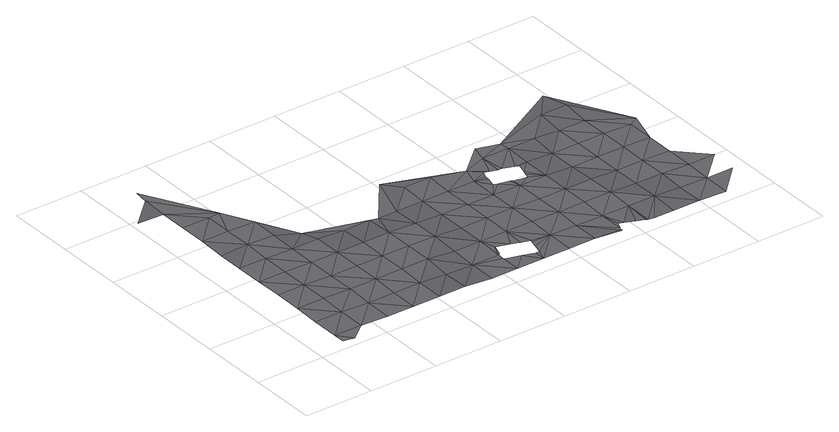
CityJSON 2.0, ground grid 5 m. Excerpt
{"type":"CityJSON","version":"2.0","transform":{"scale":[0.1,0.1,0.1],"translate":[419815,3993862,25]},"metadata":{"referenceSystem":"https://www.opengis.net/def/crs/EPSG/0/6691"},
"CityObjects":{
"road1":{"type":"Road","attributes":{"DmGeometricAttribute.dmCode":"2103","DmGeometricAttribute.geometryType":"E2","DmGeometricAttribute.mapLevel":"2500","DmGeometricAttribute.shapeType":"0","class":"1040","function":"1"},"geometry":[{"type":"MultiSurface","lod":"3","boundaries":[[[0,1,2]],[[3,4,2]],[[2,1,5]],[[5,3,2]],[[3,6,4]],[[7,8,6]],[[3,9,6]],[[7,10,8]],[[7,6,9]],[[5,11,3]],[[12,13,10]],[[7,14,10]],[[15,9,3]],[[5,16,11]],[[17,18,13]],[[12,17,13]],[[10,14,12]],[[7,9,15]],[[17,19,18]],[[3,11,15]],[[15,20,7]],[[7,21,14]],[[20,21,7]],[[11,16,22]],[[23,24,19]],[[17,25,19]],[[26,15,11]],[[27,28,29]],[[22,30,11]],[[12,14,21]],[[31,17,12]],[[24,23,28]],[[19,25,23]],[[20,15,26]],[[11,30,26]],[[12,21,31]],[[23,32,28]],[[31,33,17]],[[34,21,20]],[[26,35,20]],[[17,36,25]],[[29,32,37]],[[29,28,32]],[[38,39,22]],[[34,31,21]],[[36,32,25]],[[23,25,32]],[[30,22,39]],[[17,33,36]],[[20,35,34]],[[26,30,39]],[[40,33,31]],[[34,41,31]],[[39,42,26]],[[40,36,33]],[[42,43,26]],[[40,31,41]],[[32,36,40]],[[35,26,43]],[[38,44,39]],[[34,35,43]],[[45,41,34]],[[46,42,39]],[[38,47,44]],[[34,43,48]],[[49,43,42]],[[40,41,45]],[[34,48,45]],[[46,49,42]],[[39,44,46]],[[50,48,43]],[[49,50,43]],[[51,45,48]],[[44,52,46]],[[44,47,52]],[[40,45,51]],[[47,53,52]],[[54,49,46]],[[52,55,46]],[[51,48,50]],[[56,40,51]],[[49,54,50]],[[53,57,52]],[[46,55,54]],[[50,56,51]],[[54,58,50]],[[57,59,52]],[[50,58,56]],[[60,61,52]],[[52,59,60]],[[55,52,61]],[[57,62,59]],[[54,55,61]],[[59,63,60]],[[57,64,62]],[[56,58,65]],[[66,58,54]],[[61,67,54]],[[60,68,69]],[[60,69,70]],[[67,66,54]],[[60,70,61]],[[57,71,64]],[[72,56,65]],[[73,65,58]],[[70,74,61]],[[71,75,64]],[[76,67,61]],[[73,58,66]],[[71,77,75]],[[78,72,65]],[[73,78,65]],[[61,74,79]],[[76,66,67]],[[80,77,71]],[[74,81,79]],[[61,79,76]],[[79,81,82]],[[66,83,73]],[[80,84,85]],[[80,82,84]],[[85,77,80]],[[83,66,76]],[[71,86,80]],[[87,78,73]],[[79,82,80]],[[83,88,73]],[[89,76,79]],[[80,90,79]],[[72,78,87]],[[76,89,83]],[[87,73,88]],[[87,91,72]],[[79,90,89]],[[80,86,92]],[[83,93,88]],[[94,90,80]],[[93,83,89]],[[95,94,80]],[[80,92,95]],[[93,96,88]],[[88,91,87]],[[89,90,94]],[[97,93,89]],[[94,98,89]],[[92,99,95]],[[100,101,92]],[[88,96,91]],[[93,102,96]],[[93,103,102]],[[97,103,93]],[[102,104,96]],[[95,105,94]],[[92,101,99]],[[97,89,98]],[[95,99,106]],[[96,104,107]],[[96,108,91]],[[96,107,108]],[[95,106,105]],[[105,109,94]],[[97,110,103]],[[94,111,98]],[[106,112,105]],[[91,108,113]],[[114,110,97]],[[105,112,115]],[[98,111,97]],[[97,116,114]],[[117,118,91]],[[91,113,117]],[[94,109,111]],[[119,116,97]],[[111,119,97]],[[113,120,117]],[[121,109,105]],[[117,120,122]],[[123,115,124]],[[105,115,123]],[[123,121,105]],[[119,125,116]],[[123,124,126]],[[127,125,119]],[[123,126,128]],[[129,122,130]],[[111,109,121]],[[131,132,127]],[[131,127,119]],[[131,130,132]],[[117,133,118]],[[117,122,129]],[[134,119,111]],[[135,123,128]],[[135,128,136]],[[137,134,111]],[[129,130,131]],[[111,121,137]],[[135,121,123]],[[138,131,119]],[[117,129,133]],[[134,138,119]],[[135,136,139]],[[140,137,121]],[[135,141,121]],[[129,131,138]],[[142,133,129]],[[140,121,141]],[[142,129,138]],[[134,137,140]],[[135,139,143]],[[144,138,134]],[[140,144,134]],[[145,141,135]],[[143,146,135]],[[142,147,133]],[[148,138,144]],[[135,146,145]],[[142,138,149]],[[150,144,140]],[[140,141,151]],[[152,146,143]],[[149,147,142]],[[138,148,149]],[[151,150,140]],[[141,145,151]],[[153,152,143]],[[152,145,146]],[[154,148,144]],[[145,155,151]],[[154,144,150]],[[149,148,154]],[[133,147,156]],[[157,147,149]],[[155,145,152]],[[155,158,151]],[[159,152,153]],[[151,160,150]],[[157,149,154]],[[157,161,147]],[[162,155,152]],[[150,163,154]],[[151,158,160]],[[162,158,155]],[[156,147,161]],[[154,163,157]],[[150,160,163]],[[164,161,157]],[[164,157,163]],[[156,161,164]],[[163,160,164]]],"semantics":{"surfaces":[{"type":"TrafficArea","function":"2000"}],"values":[0,0,0,0,0,0,0,0,0,0,0,0,0,0,0,0,0,0,0,0,0,0,0,0,0,0,0,0,0,0,0,0,0,0,0,0,0,0,0,0,0,0,0,0,0,0,0,0,0,0,0,0,0,0,0,0,0,0,0,0,0,0,0,0,0,0,0,0,0,0,0,0,0,0,0,0,0,0,0,0,0,0,0,0,0,0,0,0,0,0,0,0,0,0,0,0,0,0,0,0,0,0,0,0,0,0,0,0,0,0,0,0,0,0,0,0,0,0,0,0,0,0,0,0,0,0,0,0,0,0,0,0,0,0,0,0,0,0,0,0,0,0,0,0,0,0,0,0,0,0,0,0,0,0,0,0,0,0,0,0,0,0,0,0,0,0,0,0,0,0,0,0,0,0,0,0,0,0,0,0,0,0,0,0,0,0,0,0,0,0,0,0,0,0,0,0,0,0,0,0,0,0,0,0,0,0,0,0,0,0,0,0,0,0,0,0,0,0,0,0,0,0,0,0,0,0,0,0,0,0,0,0,0,0,0,0,0,0,0,0,0,0,0,0,0,0,0,0,0,0]}}]}
},
"vertices":[
[20,6,7],[28,4,7],[20,14,7],[40,34,7],[20,34,7],[40,14,7],[21,54,7],[41,74,7],[21,74,7],[41,54,7],[21,94,7],[60,33,7],[41,114,7],[21,114,7],[41,94,7],[61,53,7],[60,13,7],[42,134,7],[22,134,6],[22,154,7],[61,73,7],[61,93,7],[80,13,7],[42,174,7],[22,174,7],[42,154,7],[81,53,7],[2,194,8],[22,194,7],[23,214,7],[80,33,7],[61,113,7],[51,175,7],[62,133,7],[81,93,7],[81,73,7],[62,153,7],[24,224,7],[100,13,7],[100,33,7],[78,126,6],[81,113,7],[101,53,7],[101,73,7],[120,33,6],[101,113,6],[121,53,7],[120,13,7],[101,93,7],[121,73,7],[121,93,7],[121,113,6],[140,32,6],[140,12,6],[141,72,7],[141,52,6],[127,112,6],[160,12,6],[141,92,7],[160,27,6],[160,32,6],[161,52,6],[160,26,6],[160,29,6],[171,23,6],[141,112,6],[161,92,6],[161,72,6],[161,32,6],[162,34,6],[164,41,6],[180,12,6],[151,143,7],[161,112,6],[174,38,6],[180,20,6],[181,72,6],[183,20,6],[162,132,6],[181,52,6],[200,32,6],[180,36,6],[187,34,6],[181,92,6],[186,32,6],[185,27,6],[200,12,6],[182,132,6],[181,112,6],[201,72,6],[201,52,6],[205,125,6],[220,12,6],[201,92,6],[221,51,6],[220,32,6],[201,112,6],[221,91,6],[221,71,6],[240,12,5],[240,11,6],[240,11,5],[208,102,6],[211,101,6],[210,109,6],[240,31,6],[240,13,6],[210,112,6],[212,117,6],[241,51,6],[219,99,6],[241,71,6],[242,18,6],[216,116,6],[221,98,6],[246,17,6],[231,96,6],[222,131,6],[225,143,6],[241,91,6],[221,114,6],[261,51,6],[224,114,6],[260,31,6],[254,15,5],[232,100,6],[260,13,5],[233,103,6],[261,12,5],[242,131,6],[232,111,6],[241,111,6],[235,110,6],[241,138,6],[261,91,5],[280,31,6],[265,11,5],[261,71,6],[261,111,5],[280,11,5],[281,71,5],[281,51,5],[262,131,6],[300,11,5],[281,91,5],[301,51,5],[300,31,5],[282,151,6],[281,111,5],[281,131,5],[301,91,5],[301,71,5],[320,30,5],[320,10,5],[301,111,5],[321,50,5],[298,170,5],[301,131,5],[321,70,5],[340,30,5],[321,90,5],[302,151,6],[341,50,5],[321,110,5],[328,114,5]
]}
